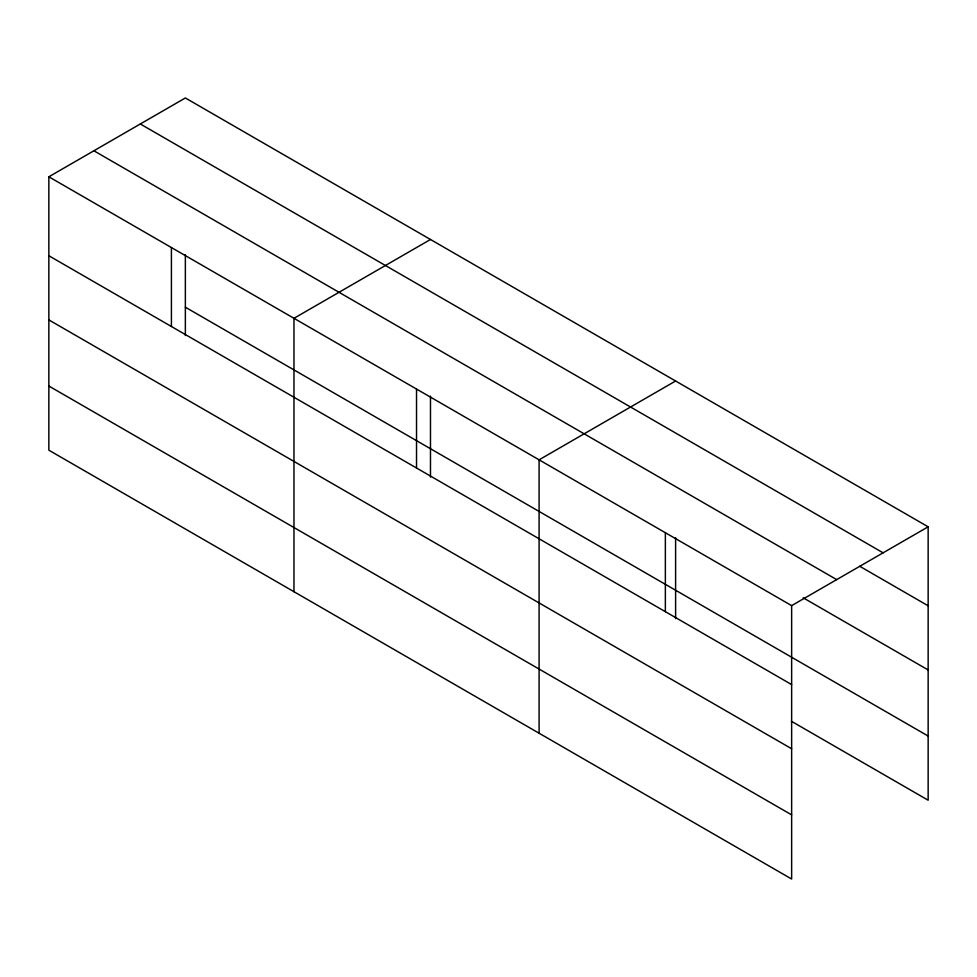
<?xml version="1.0" encoding="UTF-8"?>
<svg xmlns="http://www.w3.org/2000/svg" width="977" height="977" viewBox="0 0 977 977"><rect width="100%" height="100%" fill="white"/><g stroke="black" fill="none" stroke-linecap="round" stroke-linejoin="round"><path stroke-width="1.47" d="M791.639 748.748L791.639 605.63L48.85 176.788L48.85 450.189L791.639 879.031L791.639 748.748L48.85 319.906M791.358 721.234L928.15 800.212L928.15 526.811L185.361 97.969L48.85 176.788M430.478 239.487L293.967 318.307L293.967 591.708M675.608 381.006L539.096 459.825L539.096 733.226M791.639 605.63L928.15 526.811M140.309 123.981L883.098 552.823M859.748 566.281L928.15 605.777M93.902 150.776L836.691 579.617M803.192 597.802L928.15 669.941M185.361 307.205L928.15 736.047M48.85 255.742L791.639 684.584M48.85 386.025L791.639 814.867M675.608 537.655L675.608 618.6M665.361 532.721L665.361 611.687M430.478 396.137L430.478 477.081M416.532 389.066L416.532 468.02M185.361 254.618L185.361 335.563M171.415 247.547L171.415 326.501"/></g></svg>
